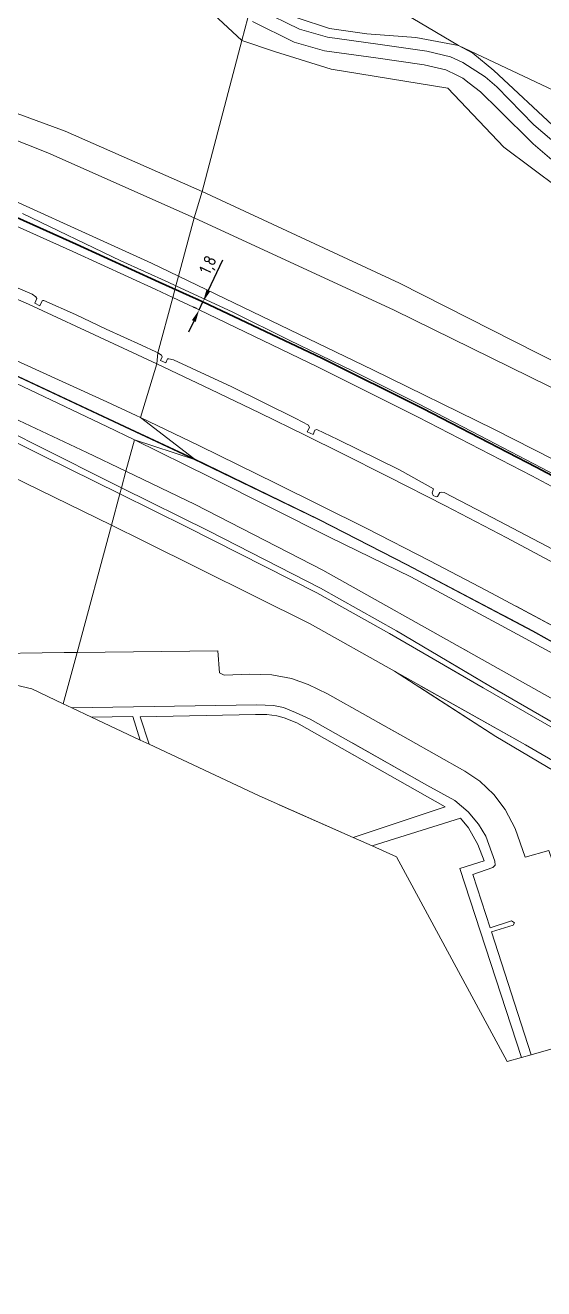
# Model space of a CAD drawing. Header units: metres. Extents: x 112942 to 118371, y 496117 to 499046.
# Drawn here: x 117242.9 to 117347.6, y 496906.4 to 497161.9 of the extents above; entities that cross this region are included whole.
import ezdxf

# ---------------------------------------------------------------- set-up
doc = ezdxf.new("R2010")
doc.units = ezdxf.units.M
for name, color, linetype, lineweight in [('B-WE-OG-TOPOKAART-G', 7, 'Continuous', 18), ('N-WE-KL-DATA_GLASVEZEL-G', 90, 'KL-GLASVEZEL-N', 35), ('N-WE-KL-DATA_GLASVEZEL-M', 7, 'Continuous', 18)]:
    doc.layers.add(name, color=color, linetype=linetype, lineweight=lineweight)
doc.styles.add('ISO', font='isocp.shx')
doc.linetypes.add('KL-GLASVEZEL-N', pattern='A,4,-1,[101,NLCS.SHX,S=0.5,R=0,X=0,Y=0],-1,4,-1,["G",Standard,S=1,R=0,X=-0.25,Y=-0.5],-1.5', length=12.5)
doc.dimstyles.new('ISO', dxfattribs={"dimtxt": 2.5, "dimasz": 2.5, "dimexe": 1.25, "dimexo": 0.625, "dimtad": 1, "dimtxsty": 'ISO', "dimcen": 2.5, "dimadec": 0, "dimazin": 0, "dimtfac": 1, "dimtmove": 0, "dimatfit": 3, "dimfxl": 0, "dimarcsym": 0})

# ---------------------------------------------------------------- blocks, each defined once
blk = doc.blocks.new('*D30')
at = {"layer": 'Defpoints', "color": 0, "transparency": 16777216}
for p in [(117278.81, 497105.94, 6.3), (117278.81, 497105.94), (117278.04, 497104.31, 6.3)]:
    blk.add_point(p, dxfattribs=at)
at = {"layer": 'N-WE-KL-DATA_GLASVEZEL-M', "color": 0, "lineweight": -2, "transparency": 16777216}
for p, q in [((117279.88, 497108.19), (117282.84, 497114.4)), ((117278.24, 497106.2), (117277.68, 497106.47)), ((117278.04, 497104.31), (117278.81, 497105.94)), ((117277.47, 497104.58), (117276.91, 497104.85)), ((117276.96, 497102.05), (117275.89, 497099.8))]:
    blk.add_line(p, q, dxfattribs=at)
at = {"layer": 'N-WE-KL-DATA_GLASVEZEL-M', "color": 0, "transparency": 16777216}
for points in [[(117279.51, 497108.37), (117280.26, 497108.01), (117278.81, 497105.94)], [(117276.58, 497102.23), (117277.34, 497101.87), (117278.04, 497104.31)]]:
    blk.add_solid(points, dxfattribs=at)
at = {"layer": 'N-WE-KL-DATA_GLASVEZEL-M', "color": 0, "transparency": 16777216, "insert": (117280.04, 497113.31), "char_height": 2.5, "attachment_point": 5, "rotation": 64.5332, "style": 'ISO'}
blk.add_mtext('1,8', dxfattribs=at)

msp = doc.modelspace()

# ---------------------------------------------------------------- linework, layer by layer
at = {"layer": 'B-WE-OG-TOPOKAART-G'}
for points in [[(117278.616, 497128.273, -1.343), (117277.019, 497122.914, -1.37), (117247.483, 497136.091, -1.38), (117210.596, 497150.667, -1.37), (117180, 497162.067, -1.36), (117152.848, 497171.902, -1.36), (117141.109, 497175.882, -1.36), (117109.138, 497186.48, -1.347), (117080.093, 497195.96, -1.48), (117066.778, 497200.014, -1.48), (117068.399, 497205.303, -1.457), (117074.036, 497204.274, -1.46), (117081.449, 497202.078, -1.46), (117122.842, 497188.266, -1.343), (117154.846, 497177.638, -1.34), (117190.811, 497163.265, -1.34), (117231.483, 497147.551, -1.34), (117250.965, 497140.436, -1.34), (117278.616, 497128.273, -1.343)], [(117277.019, 497122.914, -1.37), (117273.853, 497111.142, 3.546), (117268.424, 497113.758, 3.503), (117228.929, 497131.712, 3.23), (117186.57, 497149.602, 2.783), (117139.092, 497167.427, 2.387), (117099.095, 497181.597, 2.057), (117067.716, 497191.407, 2.06), (117064.458, 497192.449, 2.038), (117066.778, 497200.014, -1.48), (117080.093, 497195.96, -1.48), (117109.138, 497186.48, -1.347), (117141.109, 497175.882, -1.36), (117152.848, 497171.902, -1.36), (117180, 497162.067, -1.36), (117210.596, 497150.667, -1.37), (117247.483, 497136.091, -1.38), (117277.019, 497122.914, -1.37)], [(117234.837, 497186.178, -0.67), (117245.639, 497186.97, -0.737), (117252.734, 497186.949, -0.787), (117259.896, 497185.817, -0.783), (117265.346, 497183.449, -0.78), (117270.509, 497179.732, -0.81), (117281.674, 497168.422, -0.83), (117287.892, 497163.348, -0.854), (117286.653, 497158.74, -0.785), (117277.173, 497167.665, -0.8)], [(117230.36, 497181.391, -0.683), (117243.639, 497182.899, -0.707), (117253.648, 497182.861, -0.747), (117262.093, 497180.768, -0.773), (117269.348, 497176.124, -0.813), (117277.173, 497167.665, -0.8), (117286.653, 497158.74, -0.785), (117278.616, 497128.273, -1.343)], [(117292.877, 497169.215, -0.863), (117308.476, 497167.683, -0.853), (117311.992, 497168.775, -0.813), (117330.403, 497157.777, -0.83), (117321.825, 497159.354, -0.81), (117311.939, 497160.107, -0.777), (117304.384, 497161.196, -0.827), (117297.819, 497163.348, -0.837), (117290.471, 497167.599, -0.857), (117292.877, 497169.215, -0.863)], [(117350.655, 497137.449, -0.745), (117345.631, 497141.741, -0.751), (117338.158, 497149.437, -0.76), (117335.805, 497151.453, -0.736), (117331.279, 497154.305, -0.703), (117328.828, 497155.48, -0.723), (117324.027, 497156.596, -0.717), (117314.139, 497158.019, -0.723), (117303.972, 497159.416, -0.737), (117298.278, 497161.065, -0.817), (117290.309, 497164.991, -0.857)], [(117290.309, 497164.991, -0.857), (117298.278, 497161.065, -0.817), (117303.972, 497159.416, -0.737), (117314.139, 497158.019, -0.723), (117324.027, 497156.596, -0.717), (117328.828, 497155.48, -0.723), (117331.279, 497154.305, -0.703), (117335.805, 497151.453, -0.736), (117338.158, 497149.437, -0.76), (117345.631, 497141.741, -0.751), (117350.655, 497137.449, -0.745)], [(117522.409, 497039.368, -1.276), (117496.91, 497054.142, -1.187), (117447.074, 497082.051, -1.18), (117423.711, 497094.013, -1.227), (117406.605, 497102.358, -1.24), (117404.253, 497101.393, -1.141), (117403.323, 497105.134, -1.043), (117397.71, 497108.631, -0.93), (117368.601, 497120.605, -0.817), (117350.763, 497128.838, -0.63), (117339.58, 497137.228, -0.678), (117328.296, 497149.107, -0.722), (117304.712, 497153.005, -0.722), (117293.234, 497156.528, -0.722), (117286.653, 497158.74, -0.785), (117287.892, 497163.348, -0.854)], [(117288.785, 497162.619, -0.857), (117297.262, 497158.443, -0.817), (117303.389, 497156.669, -0.737), (117313.749, 497155.245, -0.723), (117323.509, 497153.841, -0.717), (117327.894, 497152.821, -0.723), (117330.068, 497151.779, -0.703), (117331.318, 497151.149, -0.688), (117332.569, 497150.171, -0.7), (117334.843, 497148.393, -0.712), (117338.58, 497144.752, -0.718), (117345.529, 497137.85, -0.73), (117349.258, 497134.644, -0.676)], [(117349.258, 497134.644, -0.676), (117345.529, 497137.85, -0.73), (117338.58, 497144.752, -0.718), (117334.843, 497148.393, -0.712), (117332.569, 497150.171, -0.7), (117331.318, 497151.149, -0.688), (117330.068, 497151.779, -0.703), (117327.894, 497152.821, -0.723), (117323.509, 497153.841, -0.717), (117313.749, 497155.245, -0.723), (117303.389, 497156.669, -0.737), (117297.262, 497158.443, -0.817), (117288.785, 497162.619, -0.857)], [(117297.819, 497163.348, -0.837), (117304.384, 497161.196, -0.827), (117311.939, 497160.107, -0.777), (117321.825, 497159.354, -0.81), (117330.403, 497157.777, -0.83), (117333.314, 497156.227, -0.797), (117337.594, 497152.708, -0.813), (117350.403, 497140.705, -0.84)], [(117264.944, 497078.007, 3.637), (117263.243, 497071.684, -0.233), (117255.317, 497075.5, -0.219), (117231.248, 497086.823, -0.36), (117207.686, 497097.678, -0.396), (117183.552, 497108.291, -0.393), (117158.169, 497118.617, -0.447), (117133.02, 497128.452, -0.33), (117111.258, 497136.363, -0.312), (117086.487, 497144.944, -0.354), (117059.428, 497154.12, -0.474), (117053.341, 497156.191, -0.467), (117054.617, 497160.353, 2.299), (117063.483, 497157.491, 2.36), (117093.978, 497147.645, 2.492), (117118.474, 497138.994, 2.66), (117141.121, 497130.595, 2.747), (117165.091, 497121.335, 2.921), (117188.045, 497112.374, 3.032), (117214.173, 497101.42, 3.299), (117239.705, 497090.106, 3.458), (117259.397, 497080.728, 3.635), (117264.944, 497078.007, 3.637)], [(117276.917, 497074.137, 3.755), (117264.944, 497078.007, 3.637), (117259.397, 497080.728, 3.635), (117239.705, 497090.106, 3.458), (117214.173, 497101.42, 3.299), (117188.045, 497112.374, 3.032), (117165.091, 497121.335, 2.921), (117141.121, 497130.595, 2.747), (117118.474, 497138.994, 2.66), (117093.978, 497147.645, 2.492), (117063.483, 497157.491, 2.36), (117054.617, 497160.353, 2.299), (117064.685, 497158.541, 2.296), (117090.376, 497150.224, 2.625), (117110.122, 497143.416, 2.682), (117132.581, 497135.469, 2.804), (117176.366, 497118.815, 3.003), (117201.603, 497108.322, 3.217), (117211.016, 497104.106, 3.319), (117233.828, 497094.316, 3.492), (117264.093, 497080.152, 3.856), (117276.917, 497074.137, 3.755)], [(117276.961, 497074.227, 3.755), (117276.917, 497074.137, 3.755), (117264.093, 497080.152, 3.856), (117233.828, 497094.316, 3.492), (117211.016, 497104.106, 3.319), (117201.603, 497108.322, 3.217), (117176.366, 497118.815, 3.003), (117132.581, 497135.469, 2.804), (117110.122, 497143.416, 2.682), (117090.376, 497150.224, 2.625), (117064.685, 497158.541, 2.296), (117064.715, 497158.637, 2.296), (117090.408, 497150.318, 2.625), (117110.154, 497143.51, 2.682), (117132.615, 497135.563, 2.804), (117176.402, 497118.907, 3.003), (117201.643, 497108.414, 3.217), (117211.056, 497104.198, 3.319), (117233.868, 497094.408, 3.492), (117264.135, 497080.242, 3.856), (117276.961, 497074.227, 3.755)], [(117278.616, 497128.273, -1.343), (117286.653, 497158.74, -0.785), (117293.234, 497156.528, -0.722), (117304.712, 497153.005, -0.722), (117328.296, 497149.107, -0.722), (117339.58, 497137.228, -0.678), (117350.763, 497128.838, -0.63), (117368.601, 497120.605, -0.817), (117397.71, 497108.631, -0.93), (117403.323, 497105.134, -1.043), (117404.253, 497101.393, -1.141), (117382.614, 497094.491, -1.135), (117377.096, 497079.967, -1.337), (117370.684, 497083.314, -1.397), (117346.387, 497095.539, -1.383), (117318.528, 497109.695, -1.347), (117278.616, 497128.273, -1.343)], [(117396.357, 497123.512, -0.927), (117392.092, 497120.844, -0.797), (117368.31, 497130.219, -0.643), (117357.216, 497135.528, -0.79), (117350.403, 497140.705, -0.84), (117337.594, 497152.708, -0.813), (117333.314, 497156.227, -0.797), (117330.403, 497157.777, -0.83), (117401.22, 497124.302, -1.02), (117396.357, 497123.512, -0.927)], [(117263.243, 497071.684, -0.233), (117262.35, 497068.362, -0.624), (117258.726, 497070.167, -0.618), (117237.851, 497080.655, -0.591), (117219.19, 497089.663, -0.618), (117196.9, 497099.819, -0.672), (117180.299, 497107.088, -0.603), (117160.575, 497115.168, -0.753), (117136.523, 497124.549, -0.552), (117113.115, 497133.388, -0.591), (117088.951, 497141.966, -0.684), (117061.749, 497151.093, -0.747), (117052.701, 497154.103, -0.826), (117053.341, 497156.191, -0.467), (117059.428, 497154.12, -0.474), (117086.487, 497144.944, -0.354), (117111.258, 497136.363, -0.312), (117133.02, 497128.452, -0.33), (117158.169, 497118.617, -0.447), (117183.552, 497108.291, -0.393), (117207.686, 497097.678, -0.396), (117231.248, 497086.823, -0.36), (117255.317, 497075.5, -0.219), (117263.243, 497071.684, -0.233)], [(117262.011, 497067.1, -1.369), (117260.308, 497060.768, -1.462), (117240.08, 497070.693, -1.46), (117220.211, 497080.324, -1.45), (117198.271, 497090.706, -1.443), (117178.609, 497099.669, -1.44), (117156.757, 497108.765, -1.427), (117133.684, 497117.857, -1.427), (117109.723, 497126.942, -1.427), (117086.638, 497135.582, -1.423), (117062.669, 497143.836, -1.47), (117050.683, 497147.521, -1.482), (117052.341, 497152.929, -1.458), (117064.107, 497149.128, -1.47), (117083.679, 497142.56, -1.347), (117105.237, 497135.161, -1.34), (117129.155, 497126.135, -1.337), (117151.614, 497117.382, -1.387), (117176.401, 497107.416, -1.387), (117197.561, 497098.209, -1.4), (117219.177, 497088.403, -1.463), (117246.603, 497074.737, -1.387), (117262.011, 497067.1, -1.369)], [(117262.35, 497068.362, -0.624), (117262.011, 497067.1, -1.369), (117246.603, 497074.737, -1.387), (117219.177, 497088.403, -1.463), (117197.561, 497098.209, -1.4), (117176.401, 497107.416, -1.387), (117151.614, 497117.382, -1.387), (117129.155, 497126.135, -1.337), (117105.237, 497135.161, -1.34), (117083.679, 497142.56, -1.347), (117064.107, 497149.128, -1.47), (117052.341, 497152.929, -1.458), (117052.701, 497154.103, -0.826), (117061.749, 497151.093, -0.747), (117088.951, 497141.966, -0.684), (117113.115, 497133.388, -0.591), (117136.523, 497124.549, -0.552), (117160.575, 497115.168, -0.753), (117180.299, 497107.088, -0.603), (117196.9, 497099.819, -0.672), (117219.19, 497089.663, -0.618), (117237.851, 497080.655, -0.591), (117258.726, 497070.167, -0.618), (117262.35, 497068.362, -0.624)], [(117278.616, 497128.273, -1.343), (117250.965, 497140.436, -1.34), (117231.483, 497147.551, -1.34)], [(117228.929, 497131.712, 3.23), (117268.424, 497113.758, 3.503), (117273.853, 497111.142, 3.546)], [(117514.485, 496994.432, -1.427), (117488.769, 497010.577, -1.42), (117460.367, 497028.182, -1.417), (117435.707, 497042.69, -1.414), (117401.631, 497061.509, -1.414), (117376.366, 497074.612, -1.397), (117348.656, 497088.908, -1.393), (117317.427, 497104.276, -1.37), (117277.019, 497122.914, -1.37), (117278.616, 497128.273, -1.343), (117318.528, 497109.695, -1.347), (117346.387, 497095.539, -1.383), (117370.684, 497083.314, -1.397), (117377.096, 497079.967, -1.337), (117400.482, 497067.76, -1.407), (117429.106, 497052.414, -1.42), (117450.721, 497039.914, -1.43), (117470.549, 497027.961, -1.443), (117490.429, 497015.366, -1.447), (117511.886, 497001.629, -1.447), (117515.352, 496999.35, -1.45)], [(117242.378, 497123.812, 3.941), (117262.215, 497114.233, 4.142), (117271.767, 497109.888, 4.237), (117273.323, 497109.169, 4.241), (117272.693, 497106.827, 4.354), (117269.281, 497108.435, 4.324), (117252.548, 497116.104, 4.202), (117239.2, 497122.11, 4.1)], [(117273.853, 497111.142, 3.546), (117273.323, 497109.169, 4.241), (117271.767, 497109.888, 4.237), (117262.215, 497114.233, 4.142), (117242.378, 497123.812, 3.941)], [(117239.2, 497122.11, 4.1), (117252.548, 497116.104, 4.202), (117269.281, 497108.435, 4.324), (117272.693, 497106.827, 4.354)], [(117277.019, 497122.914, -1.37), (117317.427, 497104.276, -1.37), (117348.656, 497088.908, -1.393), (117376.366, 497074.612, -1.397), (117404.118, 497057.952, -0.751), (117410.605, 497053.246, -0.475), (117405.195, 497044.41, 4.12), (117361.567, 497068.011, 3.721), (117337.571, 497080.157, 3.817), (117313.143, 497092.21, 3.857), (117273.853, 497111.142, 3.546), (117277.019, 497122.914, -1.37)], [(117226.802, 497112.724, 3.892), (117243.592, 497105.434, 3.989), (117259.818, 497097.897, 4.111), (117269.456, 497093.409, 4.1), (117266.162, 497082.538, 3.843)], [(117259.818, 497097.897, 4.111), (117243.592, 497105.434, 3.989), (117226.802, 497112.724, 3.892)], [(117272.693, 497106.827, 4.354), (117269.677, 497095.609, 4.115), (117269.318, 497095.831, 4.129), (117266.364, 497097.198, 4.118), (117259.285, 497100.44, 4.049), (117253.07, 497103.364, 4.037), (117246.664, 497106.183, 3.896), (117246.465, 497106.229, 3.944), (117246.292, 497106.157, 3.956), (117245.87, 497105.144, 3.956), (117244.869, 497105.657, 3.965), (117245.243, 497106.625, 3.944), (117245.019, 497106.913, 3.959), (117244.321, 497107.49, 3.962), (117236.102, 497111.018, 3.848)], [(117236.102, 497111.018, 3.848), (117244.321, 497107.49, 3.962), (117245.019, 497106.913, 3.959), (117245.243, 497106.625, 3.944), (117244.869, 497105.657, 3.965), (117245.87, 497105.144, 3.956), (117246.292, 497106.157, 3.956), (117246.465, 497106.229, 3.944), (117246.664, 497106.183, 3.896), (117253.07, 497103.364, 4.037), (117259.285, 497100.44, 4.049), (117266.364, 497097.198, 4.118), (117269.318, 497095.831, 4.129), (117269.677, 497095.609, 4.115), (117269.456, 497093.409, 4.1), (117259.818, 497097.897, 4.111)], [(117361.518, 497064.73, 4.996), (117347.22, 497072.384, 4.795), (117334.778, 497078.841, 4.735), (117322.323, 497085.336, 4.57), (117309.034, 497091.951, 4.474), (117296.199, 497098.203, 4.381), (117284.843, 497103.844, 4.273), (117273.323, 497109.169, 4.241), (117273.853, 497111.142, 3.546), (117313.143, 497092.21, 3.857), (117337.571, 497080.157, 3.817), (117361.567, 497068.011, 3.721)], [(117362.425, 497061.601, 5.188), (117345.226, 497070.74, 5.011), (117322.31, 497082.608, 4.786), (117301.924, 497092.781, 4.567), (117278.035, 497104.31, 4.402), (117272.693, 497106.827, 4.354), (117273.323, 497109.169, 4.241), (117284.843, 497103.844, 4.273), (117296.199, 497098.203, 4.381), (117309.034, 497091.951, 4.474), (117322.323, 497085.336, 4.57), (117334.778, 497078.841, 4.735), (117347.22, 497072.384, 4.795), (117361.518, 497064.73, 4.996)], [(117350.955, 497055.098, 4.759), (117337.266, 497062.304, 4.633), (117327.541, 497067.372, 4.561), (117326.951, 497067.486, 4.573), (117326.644, 497067.356, 4.579), (117326.159, 497066.551, 4.555), (117325.943, 497066.534, 4.555), (117325.331, 497066.789, 4.555), (117325.143, 497067.293, 4.555), (117325.4, 497068.14, 4.519), (117318.517, 497071.982, 4.453), (117306.071, 497078.088, 4.375), (117301.816, 497080.109, 4.372), (117301.436, 497079.987, 4.378), (117301.065, 497079.1, 4.402), (117299.836, 497079.624, 4.403), (117300.362, 497080.543, 4.387), (117300.143, 497080.966, 4.303), (117297.545, 497082.316, 4.243), (117284.642, 497088.749, 4.156), (117272.847, 497094.181, 4.15), (117271.936, 497094.386, 4.108), (117271.655, 497094.379, 4.108), (117271.296, 497093.611, 4.092), (117270.218, 497094.045, 4.084), (117270.548, 497094.848, 4.19), (117270.46, 497095.123, 4.084), (117269.677, 497095.609, 4.115), (117272.693, 497106.827, 4.354), (117278.035, 497104.31, 4.402), (117301.924, 497092.781, 4.567), (117322.31, 497082.608, 4.786), (117345.226, 497070.74, 5.011), (117362.425, 497061.601, 5.188)], [(117351.614, 497052.069, 4.942), (117340.219, 497058.187, 4.833), (117327.8, 497064.712, 4.785), (117316.141, 497070.594, 4.586), (117306.776, 497075.336, 4.548), (117299.564, 497078.885, 4.432), (117290.24, 497083.475, 4.361), (117280.386, 497088.217, 4.281), (117269.456, 497093.409, 4.1), (117269.677, 497095.609, 4.115), (117270.46, 497095.123, 4.084), (117270.548, 497094.848, 4.19), (117270.218, 497094.045, 4.084), (117271.296, 497093.611, 4.092), (117271.655, 497094.379, 4.108), (117271.936, 497094.386, 4.108), (117272.847, 497094.181, 4.15), (117284.642, 497088.749, 4.156), (117297.545, 497082.316, 4.243), (117300.143, 497080.966, 4.303), (117300.362, 497080.543, 4.387), (117299.836, 497079.624, 4.403), (117301.065, 497079.1, 4.402), (117301.436, 497079.987, 4.378), (117301.816, 497080.109, 4.372), (117306.071, 497078.088, 4.375), (117318.517, 497071.982, 4.453), (117325.4, 497068.14, 4.519), (117325.143, 497067.293, 4.555), (117325.331, 497066.789, 4.555), (117325.943, 497066.534, 4.555), (117326.159, 497066.551, 4.555), (117326.644, 497067.356, 4.579), (117326.951, 497067.486, 4.573), (117327.541, 497067.372, 4.561), (117337.266, 497062.304, 4.633), (117350.955, 497055.098, 4.759)], [(117238.079, 497095.389, 3.71), (117250.374, 497089.846, 3.761), (117259.422, 497085.735, 3.881), (117265.323, 497082.939, 3.838), (117266.162, 497082.538, 3.843), (117276.961, 497074.227, 3.755), (117264.135, 497080.242, 3.856), (117233.868, 497094.408, 3.492)], [(117266.162, 497082.538, 3.843), (117265.323, 497082.939, 3.838), (117259.422, 497085.735, 3.881), (117250.374, 497089.846, 3.761), (117238.079, 497095.389, 3.71)], [(117355.615, 497037.135, 4.626), (117336.116, 497047.546, 4.483), (117324.633, 497053.562, 4.309), (117311.771, 497060.152, 4.249), (117293.63, 497069.2, 4.063), (117278.11, 497076.819, 3.919), (117266.162, 497082.538, 3.843), (117269.456, 497093.409, 4.1), (117280.386, 497088.217, 4.281), (117290.24, 497083.475, 4.361), (117299.564, 497078.885, 4.432), (117306.776, 497075.336, 4.548), (117316.141, 497070.594, 4.586), (117327.8, 497064.712, 4.785), (117340.219, 497058.187, 4.833), (117351.614, 497052.069, 4.942)], [(117504.918, 496940.174, 6.185), (117501.516, 496942.572, 6.17), (117481.957, 496956.086, 5.971), (117462.373, 496969.066, 5.583), (117456.178, 496973.318, 5.684), (117440.536, 496983.316, 5.497), (117422.336, 496994.994, 5.405), (117408.4, 497003.371, 5.176), (117393.376, 497012.356, 5.105), (117380.862, 497019.422, 4.918), (117365.805, 497028.033, 4.888), (117345.443, 497039.429, 4.538), (117320.013, 497052.854, 4.277), (117302.314, 497061.958, 4.084), (117276.961, 497074.227, 3.755), (117266.162, 497082.538, 3.843), (117278.11, 497076.819, 3.919), (117293.63, 497069.2, 4.063), (117311.771, 497060.152, 4.249), (117324.633, 497053.562, 4.309), (117336.116, 497047.546, 4.483), (117355.615, 497037.135, 4.626)], [(117358.875, 497020.324, -0.42), (117333.561, 497034.595, -0.483), (117303.028, 497051.655, -0.55), (117277.2, 497064.964, -0.258), (117263.243, 497071.684, -0.233), (117264.944, 497078.007, 3.637), (117280.265, 497070.492, 3.643), (117304.495, 497058.288, 3.777), (117320.796, 497050.321, 4.083), (117339.059, 497040.503, 4.283), (117360.814, 497028.69, 4.5)], [(117360.814, 497028.69, 4.5), (117339.059, 497040.503, 4.283), (117320.796, 497050.321, 4.083), (117304.495, 497058.288, 3.777), (117280.265, 497070.492, 3.643), (117264.944, 497078.007, 3.637), (117276.917, 497074.137, 3.755), (117302.27, 497061.868, 4.084), (117319.967, 497052.766, 4.277), (117345.395, 497039.341, 4.538), (117365.755, 497027.945, 4.888)], [(117365.755, 497027.945, 4.888), (117345.395, 497039.341, 4.538), (117319.967, 497052.766, 4.277), (117302.27, 497061.868, 4.084), (117276.917, 497074.137, 3.755), (117276.961, 497074.227, 3.755), (117302.314, 497061.958, 4.084), (117320.013, 497052.854, 4.277), (117345.443, 497039.429, 4.538), (117365.805, 497028.033, 4.888)], [(117240.08, 497070.693, -1.46), (117260.308, 497060.768, -1.462)], [(117357.188, 497016.437, -0.81), (117336.923, 497028.157, -0.733), (117317.917, 497039.391, -0.733), (117302.521, 497048.044, -0.718), (117280.063, 497059.538, -0.654), (117262.35, 497068.362, -0.624), (117263.243, 497071.684, -0.233), (117277.2, 497064.964, -0.258), (117303.028, 497051.655, -0.55), (117333.561, 497034.595, -0.483), (117358.875, 497020.324, -0.42)], [(117356.697, 497015.62, -1.33), (117335.417, 497027.907, -1.327), (117316.493, 497038.909, -1.323), (117301.82, 497047.107, -1.363), (117275.606, 497060.362, -1.353), (117262.011, 497067.1, -1.369), (117262.35, 497068.362, -0.624), (117280.063, 497059.538, -0.654), (117302.521, 497048.044, -0.718), (117317.917, 497039.391, -0.733), (117336.923, 497028.157, -0.733), (117357.188, 497016.437, -0.81)], [(117373.82, 496999.026, -1.457), (117343.943, 497016.363, -1.483), (117317.521, 497031.257, -1.403), (117300.473, 497040.86, -1.457), (117266.846, 497057.56, -1.463), (117260.308, 497060.768, -1.462), (117262.011, 497067.1, -1.369), (117275.606, 497060.362, -1.353), (117301.82, 497047.107, -1.363), (117316.493, 497038.909, -1.323), (117335.417, 497027.907, -1.327), (117356.697, 497015.62, -1.33)], [(117260.308, 497060.768, -1.462), (117253.392, 497035.05, -0.408), (117250.758, 497035.018, -0.403), (117233.009, 497034.734, -0.398)], [(117348.687, 496995.036, -0.41), (117343.876, 496993.688, -0.403), (117341.886, 496999.462, -0.417), (117339.889, 497003.315, -0.453), (117337.601, 497006.31, -0.5), (117334.756, 497009.022, -0.487), (117331.736, 497011.043, -0.477), (117320.275, 497017.546, -0.477), (117303.96, 497026.7, -0.377), (117300.05, 497028.574, -0.377), (117296.701, 497029.766, -0.527), (117292.707, 497030.504, -0.493), (117288.287, 497030.689, -0.483), (117283.101, 497030.476, -0.467), (117282.178, 497030.899, -0.467), (117281.782, 497035.4, -0.467), (117253.392, 497035.05, -0.408), (117260.308, 497060.768, -1.462), (117266.846, 497057.56, -1.463), (117300.473, 497040.86, -1.457), (117317.521, 497031.257, -1.403), (117337.942, 497018.078, -0.82), (117360.231, 497004.865, -0.893)], [(117339.662, 497042.368, 4.479), (117345.395, 497039.341, 4.538), (117365.755, 497027.945, 4.888), (117380.812, 497019.336, 4.918), (117393.326, 497012.27, 5.105), (117408.348, 497003.285, 5.176), (117422.284, 496994.91, 5.405), (117440.482, 496983.232, 5.497), (117456.122, 496973.234, 5.684), (117462.317, 496968.984, 5.583), (117481.901, 496956.004, 5.971), (117501.458, 496942.49, 6.17), (117514.366, 496933.393, 6.227), (117524.029, 496926.532, 6.372), (117539.158, 496915.512, 6.476), (117546.16, 496910.234, 6.659)], [(117339.745, 497042.437, 4.48), (117345.443, 497039.429, 4.538), (117365.805, 497028.033, 4.888), (117380.862, 497019.422, 4.918), (117393.376, 497012.356, 5.105), (117408.4, 497003.371, 5.176), (117422.336, 496994.994, 5.405), (117440.536, 496983.316, 5.497), (117456.178, 496973.318, 5.684), (117462.373, 496969.066, 5.583), (117481.957, 496956.086, 5.971), (117501.516, 496942.572, 6.17), (117514.424, 496933.475, 6.227), (117524.087, 496926.614, 6.372), (117539.217, 496915.593, 6.476), (117546.22, 496910.313, 6.659)], [(117549.493, 496911.521, 6.683), (117546.22, 496910.313, 6.659), (117539.217, 496915.593, 6.476), (117524.087, 496926.614, 6.372), (117514.424, 496933.475, 6.227), (117501.516, 496942.572, 6.17), (117481.957, 496956.086, 5.971), (117462.373, 496969.066, 5.583), (117456.178, 496973.318, 5.684), (117440.536, 496983.316, 5.497), (117422.336, 496994.994, 5.405), (117408.4, 497003.371, 5.176), (117393.376, 497012.356, 5.105), (117380.862, 497019.422, 4.918), (117365.805, 497028.033, 4.888), (117345.443, 497039.429, 4.538), (117339.745, 497042.437, 4.48)], [(117549.529, 496911.93, 6.719), (117541.094, 496918.277, 6.649), (117532.913, 496924.347, 6.606), (117523.582, 496931.148, 6.528), (117515.179, 496937.189, 6.446), (117506.832, 496942.989, 6.38), (117498.654, 496948.685, 6.29), (117491.003, 496953.839, 6.209), (117482.368, 496959.786, 6.119), (117470.923, 496967.407, 6.003), (117459.573, 496974.872, 5.875), (117450.956, 496980.404, 5.761), (117438.719, 496988.165, 5.619), (117429.477, 496993.895, 5.497), (117421.271, 496998.908, 5.397), (117412.242, 497004.362, 5.291), (117403.705, 497009.448, 5.196), (117395.054, 497014.565, 5.114), (117385.098, 497020.341, 4.969), (117375.648, 497025.81, 4.859), (117365.765, 497031.494, 4.762), (117355.615, 497037.135, 4.626), (117342.055, 497044.375, 4.527)], [(117342.055, 497044.375, 4.527), (117355.615, 497037.135, 4.626)], [(117546.16, 496910.234, 6.659), (117543.977, 496909.106, 6.064), (117525.768, 496922.746, 6.127), (117506.804, 496936.396, 6), (117488.861, 496948.916, 5.85), (117470.889, 496961.26, 5.68), (117453.639, 496972.625, 5.507), (117437.166, 496983.18, 5.31), (117418.537, 496994.759, 5.043), (117399.243, 497006.479, 4.9), (117380.7, 497017.13, 4.617), (117360.814, 497028.69, 4.5), (117339.059, 497040.503, 4.283), (117338.072, 497041.033, 4.272)], [(117338.072, 497041.033, 4.272), (117339.059, 497040.503, 4.283), (117360.814, 497028.69, 4.5), (117380.7, 497017.13, 4.617), (117399.243, 497006.479, 4.9), (117418.537, 496994.759, 5.043), (117437.166, 496983.18, 5.31), (117453.639, 496972.625, 5.507), (117470.889, 496961.26, 5.68), (117488.861, 496948.916, 5.85), (117506.804, 496936.396, 6), (117525.768, 496922.746, 6.127), (117543.977, 496909.106, 6.064)], [(117253.392, 497035.05, -0.408), (117250.6, 497024.664, -0.488), (117244.224, 497027.667, -0.47), (117232.998, 497030.303, -0.463), (117233.009, 497034.734, -0.398), (117250.758, 497035.018, -0.403), (117253.392, 497035.05, -0.408)], [(117360.83, 496958.19, -0.22), (117345.133, 496953.722, -0.317), (117337.077, 496978.543, -0.317), (117341.442, 496979.892, -0.343), (117341.748, 496980.373, -0.343), (117341.156, 496980.758, -0.343), (117336.801, 496979.395, -0.317), (117333.317, 496990.128, -0.317), (117337.391, 496991.549, -0.32), (117337.807, 496992.03, -0.33), (117337.777, 496992.82, -0.34), (117335.942, 496997.883, -0.343), (117334.503, 497000.355, -0.363), (117332.394, 497002.791, -0.377), (117329.683, 497005.093, -0.377), (117324.033, 497008.246, -0.373), (117300.461, 497021.557, -0.377), (117297.532, 497022.927, -0.377), (117295.091, 497023.895, -0.533), (117293.066, 497024.334, -0.533), (117289.718, 497024.477, -0.547), (117252.331, 497023.849, -0.493), (117250.6, 497024.664, -0.488), (117253.392, 497035.05, -0.408)], [(117253.392, 497035.05, -0.408), (117281.782, 497035.4, -0.467), (117282.178, 497030.899, -0.467), (117283.101, 497030.476, -0.467), (117288.287, 497030.689, -0.483), (117292.707, 497030.504, -0.493), (117296.701, 497029.766, -0.527), (117300.05, 497028.574, -0.377), (117303.96, 497026.7, -0.377), (117320.275, 497017.546, -0.477), (117331.736, 497011.043, -0.477), (117334.756, 497009.022, -0.487), (117337.601, 497006.31, -0.5), (117339.889, 497003.315, -0.453), (117341.886, 496999.462, -0.417), (117343.876, 496993.688, -0.403), (117348.687, 496995.036, -0.41)], [(117543.977, 496909.106, 6.064), (117534.078, 496901.833, -0.604), (117515.056, 496916.114, -0.597), (117492.909, 496932.525, -0.527), (117469.704, 496949.252, -0.593), (117447.036, 496965.083, -0.44), (117426.069, 496978.934, -0.443), (117402.751, 496993.637, -0.473), (117385.285, 497004.259, -0.443), (117358.875, 497020.324, -0.42), (117333.561, 497034.595, -0.483), (117331.663, 497035.655, -0.487)], [(117331.663, 497035.655, -0.487), (117333.561, 497034.595, -0.483), (117358.875, 497020.324, -0.42), (117385.285, 497004.259, -0.443), (117402.751, 496993.637, -0.473), (117426.069, 496978.934, -0.443), (117447.036, 496965.083, -0.44), (117469.704, 496949.252, -0.593), (117492.909, 496932.525, -0.527), (117515.056, 496916.114, -0.597), (117534.078, 496901.833, -0.604)], [(117327.745, 497032.367, -1.325), (117335.417, 497027.907, -1.327), (117356.697, 497015.62, -1.33), (117374.17, 497005.182, -1.327), (117393.462, 496993.733, -1.33), (117411.762, 496982.41, -1.343), (117431.78, 496969.508, -1.36), (117451.308, 496956.835, -1.363), (117468.82, 496944.757, -1.367), (117488.188, 496930.431, -1.427), (117511.022, 496913.393, -1.44), (117530.419, 496899.145, -1.445)], [(117531.311, 496899.8, -0.922), (117530.419, 496899.145, -1.445), (117511.022, 496913.393, -1.44), (117488.188, 496930.431, -1.427), (117468.82, 496944.757, -1.367), (117451.308, 496956.835, -1.363), (117431.78, 496969.508, -1.36), (117411.762, 496982.41, -1.343), (117393.462, 496993.733, -1.33), (117374.17, 497005.182, -1.327), (117356.697, 497015.62, -1.33), (117335.417, 497027.907, -1.327), (117327.745, 497032.367, -1.325)], [(117534.078, 496901.833, -0.604), (117531.311, 496899.8, -0.922), (117520.866, 496907.559, -0.91), (117496.673, 496925.104, -0.92), (117474.591, 496941.241, -0.927), (117457.492, 496953.496, -0.937), (117440.557, 496964.857, -0.88), (117419.852, 496978.133, -0.893), (117398.626, 496991.484, -0.917), (117379.171, 497003.377, -0.913), (117357.188, 497016.437, -0.81), (117336.923, 497028.157, -0.733), (117328.594, 497033.08, -0.733)], [(117328.594, 497033.08, -0.733), (117336.923, 497028.157, -0.733), (117357.188, 497016.437, -0.81), (117379.171, 497003.377, -0.913), (117398.626, 496991.484, -0.917), (117419.852, 496978.133, -0.893), (117440.557, 496964.857, -0.88), (117457.492, 496953.496, -0.937), (117474.591, 496941.241, -0.927), (117496.673, 496925.104, -0.92), (117520.866, 496907.559, -0.91), (117531.311, 496899.8, -0.922)], [(117500.196, 496913.392, -1.157), (117490.563, 496920.834, -1.167), (117464.689, 496938.714, -1.05), (117444.793, 496952.89, -1.013), (117418.469, 496968.856, -0.97), (117397.402, 496983.534, -0.94), (117378.802, 496994.402, -0.867), (117360.231, 497004.865, -0.893), (117337.942, 497018.078, -0.82), (117317.521, 497031.257, -1.403), (117343.943, 497016.363, -1.483), (117373.82, 496999.026, -1.457), (117397.44, 496984.674, -1.463), (117419.118, 496969.802, -1.463), (117446.215, 496953.274, -1.47), (117467.887, 496937.69, -1.473), (117488.511, 496923.6, -1.457), (117497.421, 496917.287, -1.457), (117500.468, 496914.934, -1.456)], [(117322.552, 497028.01, -1.259), (117337.942, 497018.078, -0.82), (117360.231, 497004.865, -0.893), (117378.802, 496994.402, -0.867), (117397.402, 496983.534, -0.94), (117418.469, 496968.856, -0.97), (117444.793, 496952.89, -1.013), (117464.689, 496938.714, -1.05), (117490.563, 496920.834, -1.167), (117506.983, 496908.148, -1.15), (117524.312, 496894.658, -1.026)], [(117525.856, 496895.793, -1.453), (117524.312, 496894.658, -1.026), (117506.983, 496908.148, -1.15), (117490.563, 496920.834, -1.167), (117464.689, 496938.714, -1.05), (117444.793, 496952.89, -1.013), (117418.469, 496968.856, -0.97), (117397.402, 496983.534, -0.94), (117378.802, 496994.402, -0.867), (117360.231, 497004.865, -0.893), (117337.942, 497018.078, -0.82), (117322.552, 497028.01, -1.259)], [(117530.419, 496899.145, -1.445), (117525.856, 496895.793, -1.453), (117515.496, 496903.328, -1.453), (117497.421, 496917.287, -1.457), (117488.511, 496923.6, -1.457), (117467.887, 496937.69, -1.473), (117446.215, 496953.274, -1.47), (117419.118, 496969.802, -1.463), (117397.44, 496984.674, -1.463), (117373.82, 496999.026, -1.457), (117343.943, 497016.363, -1.483), (117322.845, 497028.256, -1.419)], [(117322.845, 497028.256, -1.419), (117343.943, 497016.363, -1.483), (117373.82, 496999.026, -1.457), (117397.44, 496984.674, -1.463), (117419.118, 496969.802, -1.463), (117446.215, 496953.274, -1.47), (117467.887, 496937.69, -1.473), (117488.511, 496923.6, -1.457), (117497.421, 496917.287, -1.457), (117515.496, 496903.328, -1.453), (117525.856, 496895.793, -1.453)], [(117267.932, 497016.502, -0.327), (117266.154, 497017.34, -0.327), (117264.659, 497022.096, -0.4), (117256.274, 497021.992, -0.44), (117252.331, 497023.849, -0.493), (117289.718, 497024.477, -0.547), (117293.066, 497024.334, -0.533), (117295.091, 497023.895, -0.533), (117297.532, 497022.927, -0.377), (117300.461, 497021.557, -0.377), (117324.033, 497008.246, -0.373), (117329.683, 497005.093, -0.377), (117332.394, 497002.791, -0.377), (117334.503, 497000.355, -0.363), (117335.942, 496997.883, -0.343), (117337.777, 496992.82, -0.34), (117337.807, 496992.03, -0.33), (117337.391, 496991.549, -0.32), (117333.317, 496990.128, -0.317), (117336.801, 496979.395, -0.317), (117341.156, 496980.758, -0.343), (117341.748, 496980.373, -0.343), (117341.442, 496979.892, -0.343), (117337.077, 496978.543, -0.317), (117345.133, 496953.722, -0.317), (117343.179, 496953.166, -0.307), (117330.696, 496991.351, -0.307), (117335.586, 496992.899, -0.307), (117334.337, 496996.244, -0.367), (117332.477, 496999.614, -0.38), (117330.808, 497001.562, -0.37), (117312.994, 496995.932, -0.37), (117309.147, 496997.634, -0.37), (117327.724, 497003.842, -0.373), (117297.748, 497020.805, -0.31), (117295.219, 497021.834, -0.447), (117293.736, 497022.223, -0.45), (117291.735, 497022.469, -0.437), (117289.391, 497022.522, -0.413), (117266.13, 497022.041, -0.367), (117267.932, 497016.502, -0.327)], [(117266.154, 497017.34, -0.327), (117256.274, 497021.992, -0.44), (117264.659, 497022.096, -0.4), (117266.154, 497017.34, -0.327)], [(117309.147, 496997.634, -0.37), (117290.171, 497006.029, -0.387), (117267.932, 497016.502, -0.327), (117266.13, 497022.041, -0.367), (117289.391, 497022.522, -0.413), (117291.735, 497022.469, -0.437), (117293.736, 497022.223, -0.45), (117295.219, 497021.834, -0.447), (117297.748, 497020.805, -0.31), (117327.724, 497003.842, -0.373), (117309.147, 496997.634, -0.37)], [(117524.312, 496894.658, -1.026), (117469.362, 496854.284, -1.057), (117464.551, 496856.589, -1.01), (117468.765, 496857.408, -1.01), (117465.717, 496867.464, -0.88), (117467.371, 496873.37, -0.847), (117486.25, 496878.541, -0.907), (117478.638, 496889.162, -0.743), (117477.109, 496905.964, -0.803), (117383.635, 496971.005, -0.733), (117350.158, 496990.664, -0.397), (117348.687, 496995.036, -0.41), (117343.876, 496993.688, -0.403), (117341.886, 496999.462, -0.417), (117339.889, 497003.315, -0.453), (117337.601, 497006.31, -0.5), (117334.756, 497009.022, -0.487), (117331.736, 497011.043, -0.477), (117320.275, 497017.546, -0.477), (117314.166, 497020.974, -0.44)], [(117314.166, 497020.974, -0.44), (117320.275, 497017.546, -0.477), (117331.736, 497011.043, -0.477), (117334.756, 497009.022, -0.487), (117337.601, 497006.31, -0.5), (117339.889, 497003.315, -0.453), (117341.886, 496999.462, -0.417), (117343.876, 496993.688, -0.403), (117348.687, 496995.036, -0.41)], [(117309.069, 497016.696, -0.376), (117324.033, 497008.246, -0.373), (117329.683, 497005.093, -0.377), (117332.394, 497002.791, -0.377), (117334.503, 497000.355, -0.363), (117335.942, 496997.883, -0.343), (117337.777, 496992.82, -0.34), (117337.807, 496992.03, -0.33), (117337.391, 496991.549, -0.32), (117333.317, 496990.128, -0.317), (117336.801, 496979.395, -0.317), (117341.156, 496980.758, -0.343), (117341.748, 496980.373, -0.343), (117341.442, 496979.892, -0.343), (117337.077, 496978.543, -0.317), (117345.133, 496953.722, -0.317), (117343.179, 496953.166, -0.307), (117330.696, 496991.351, -0.307), (117335.586, 496992.899, -0.307), (117334.337, 496996.244, -0.367), (117332.477, 496999.614, -0.38), (117330.808, 497001.562, -0.37), (117312.994, 496995.932, -0.37), (117309.147, 496997.634, -0.37), (117327.724, 497003.842, -0.373), (117307.433, 497015.324, -0.33)], [(117360.83, 496958.19, -0.22), (117345.133, 496953.722, -0.317), (117337.077, 496978.543, -0.317), (117341.442, 496979.892, -0.343), (117341.748, 496980.373, -0.343), (117341.156, 496980.758, -0.343), (117336.801, 496979.395, -0.317), (117333.317, 496990.128, -0.317), (117337.391, 496991.549, -0.32), (117337.807, 496992.03, -0.33), (117337.777, 496992.82, -0.34), (117335.942, 496997.883, -0.343), (117334.503, 497000.355, -0.363), (117332.394, 497002.791, -0.377), (117329.683, 497005.093, -0.377), (117324.033, 497008.246, -0.373), (117309.069, 497016.696, -0.376)], [(117307.433, 497015.324, -0.33), (117327.724, 497003.842, -0.373), (117309.147, 496997.634, -0.37)], [(117309.147, 496997.634, -0.37), (117294.221, 497004.237, -0.383)], [(117343.179, 496953.166, -0.307), (117340.296, 496952.345, -0.31), (117317.918, 496993.753, -0.447), (117312.994, 496995.932, -0.37), (117330.808, 497001.562, -0.37), (117332.477, 496999.614, -0.38), (117334.337, 496996.244, -0.367), (117335.586, 496992.899, -0.307), (117330.696, 496991.351, -0.307), (117343.179, 496953.166, -0.307)], [(117343.179, 496953.166, -0.307), (117340.296, 496952.345, -0.31), (117317.918, 496993.753, -0.447), (117312.994, 496995.932, -0.37), (117330.808, 497001.562, -0.37), (117332.477, 496999.614, -0.38), (117334.337, 496996.244, -0.367), (117335.586, 496992.899, -0.307), (117330.696, 496991.351, -0.307), (117343.179, 496953.166, -0.307)]]:
    msp.add_polyline3d(points, dxfattribs=at)
at = {"layer": 'N-WE-KL-DATA_GLASVEZEL-G', "elevation": 6.297, "flags": 128}
msp.add_lwpolyline([(116447.908, 497300.203), (116465.238, 497297.672), (116484.7, 497295.014), (116499.765, 497292.854), (116518.539, 497290.195), (116530.143, 497288.552), (116530.143, 497288.552), (116543.156, 497286.449), (116557.771, 497284.095), (116583.542, 497280.464), (116599.888, 497278.119), (116603.095, 497277.66), (116619.573, 497275.303), (116621.152, 497275.082), (116633.544, 497273.341), (116633.545, 497273.341), (116653.547, 497270.317), (116671.848, 497267.597), (116690.341, 497264.969), (116706.459, 497262.623), (116729, 497259.366), (116746.183, 497256.921), (116746.184, 497256.921), (116763.721, 497254.622), (116779.247, 497252.629), (116791.531, 497250.928), (116804.353, 497248.974), (116819.991, 497246.579), (116821.942, 497246.281), (116839.124, 497243.442), (116854.06, 497240.888), (116866.134, 497238.738), (116881.205, 497235.958), (116895.36, 497233.221), (116911.178, 497229.829), (116922.465, 497227.404), (116928.773, 497226.001), (116935.648, 497224.384), (116950.836, 497220.819), (116958.714, 497218.906), (116965.477, 497217.317), (116970.562, 497216.021), (116987.366, 497211.877), (117002.705, 497207.462), (117002.705, 497207.462), (117026.556, 497200.667), (117041.28, 497196.413), (117055.76, 497192.029), (117063.582, 497189.546), (117071.053, 497187.195), (117080.69, 497184.04), (117093.272, 497179.894), (117102.488, 497176.852), (117114.903, 497172.605), (117124.555, 497169.23), (117134.115, 497165.827), (117143.269, 497162.513), (117150.342, 497159.896), (117159.785, 497156.382), (117168.774, 497152.871), (117182.119, 497147.629), (117192.881, 497143.365), (117204.198, 497138.799), (117217.184, 497133.348), (117226.157, 497129.506), (117239.846, 497123.574), (117253.21, 497117.561), (117269.955, 497109.886), (117278.809, 497105.935), (117302.805, 497094.576), (117323.216, 497084.391), (117346.155, 497072.511), (117363.367, 497063.365), (117378.148, 497055.442), (117384.742, 497052.043), (117399.04, 497044.254), (117409.51, 497038.487), (117420.5, 497032.438), (117432.495, 497025.833), (117444.112, 497019.348), (117453.997, 497013.779), (117460.381, 497010.106)], dxfattribs=at)

# ---------------------------------------------------------------- dimensions: what is measured, and where the dimension line sits
at = {"layer": 'N-WE-KL-DATA_GLASVEZEL-M'}
dim = msp.add_aligned_dim(p1=(117278.035, 497104.31, 6.297), p2=(117278.809, 497105.935, 6.297), distance=0, dimstyle='ISO', dxfattribs=at)
dim.commit()
dim.dimension.update_dxf_attribs({"geometry": '*D30', "text_midpoint": (117280.037, 497113.311)})

doc.saveas('drawing.dxf')
